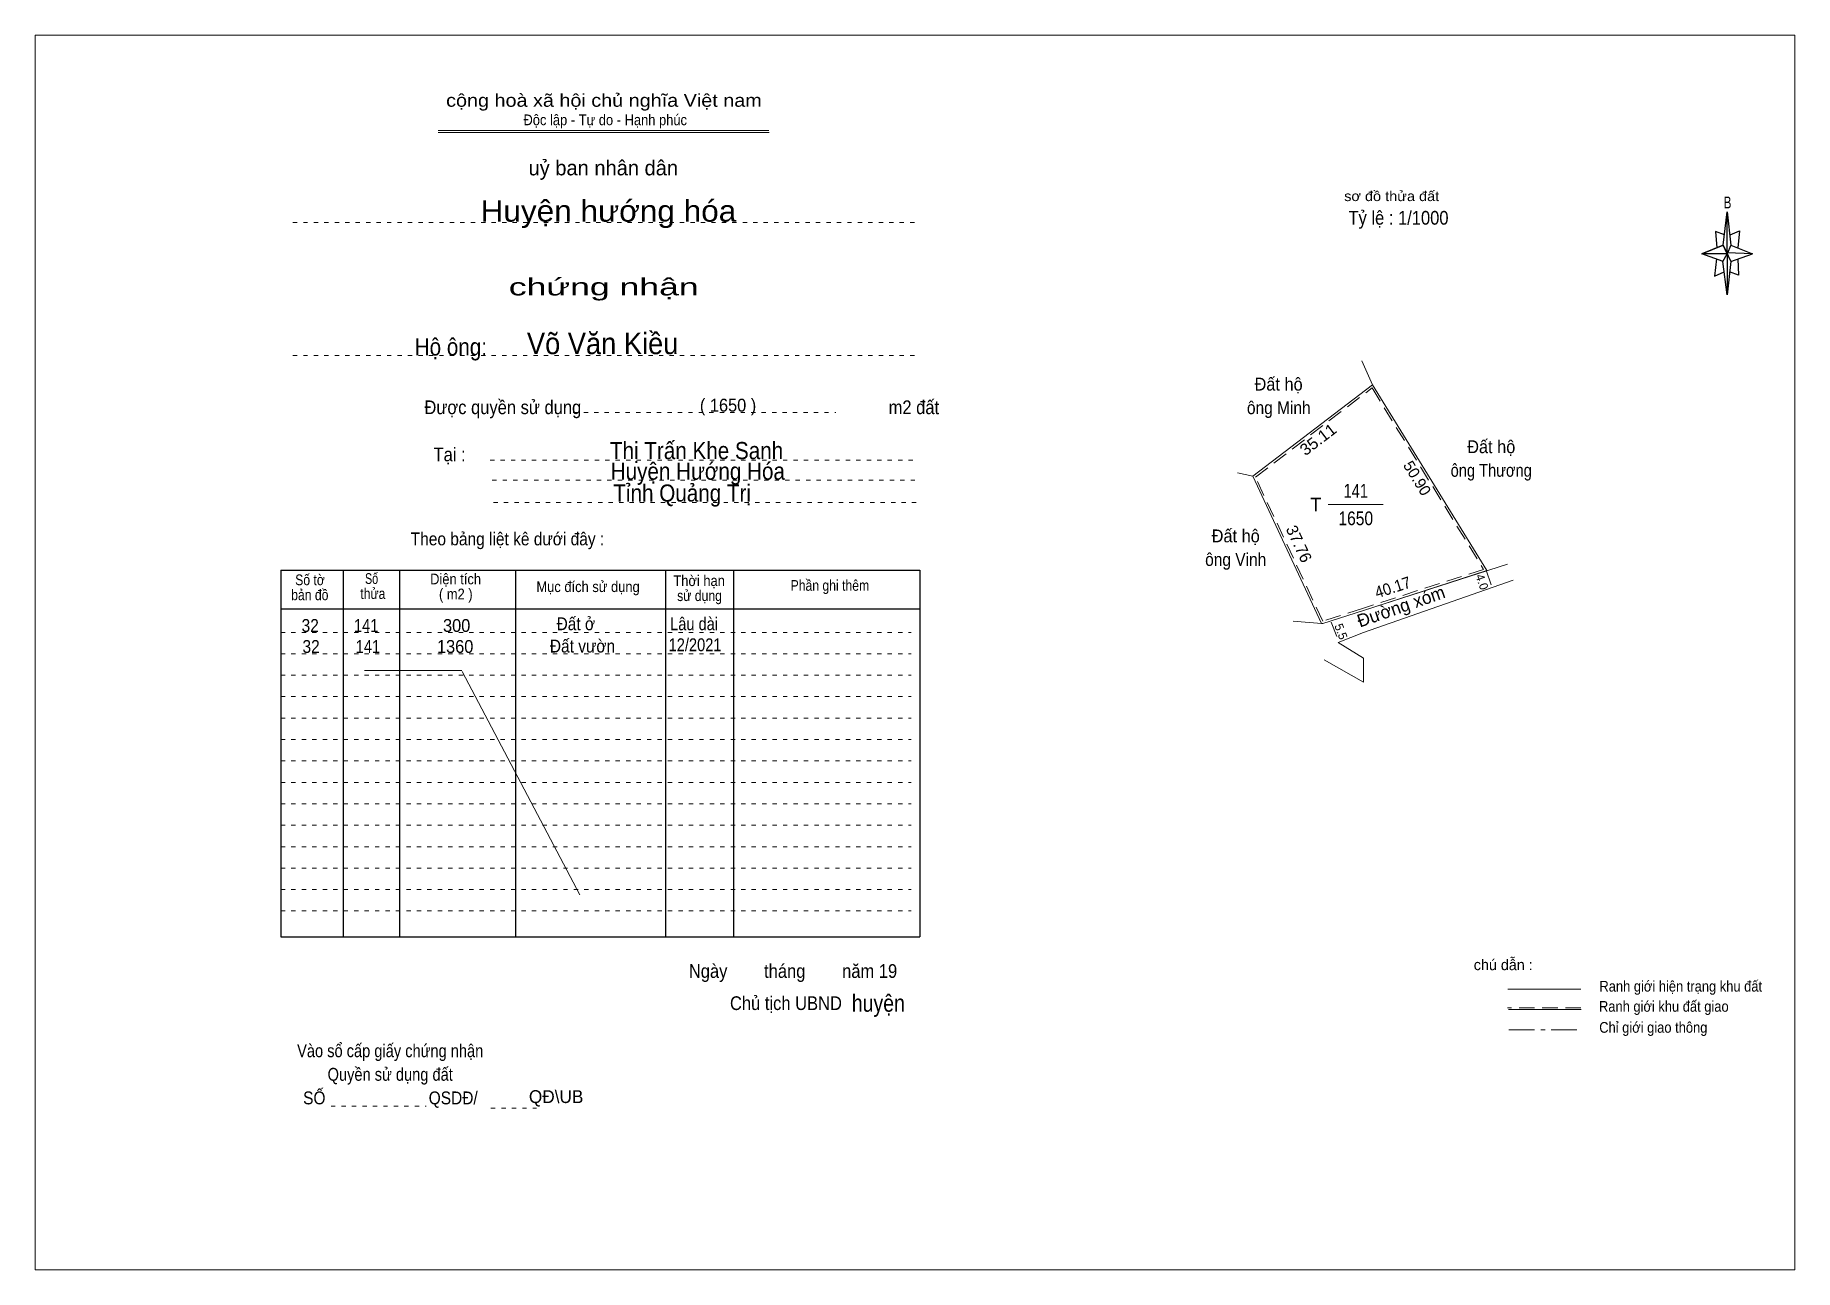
# Model space of a CAD drawing. Header units: centimetres. Extents: x -0.5 to 40.5, y 0 to 28.8.
import ezdxf
from ezdxf.enums import TextEntityAlignment as Align

# ---------------------------------------------------------------- set-up
doc = ezdxf.new("R2010")
doc.units = ezdxf.units.CM
doc.header["$LTSCALE"] = 0.12
for name, pattern in [('DOT_DASHED', [7.7, 5, -1.2, 0.3, -1.2]), ('DOTTED', [1.5, 0.3, -1.2]), ('MEDIUM_DASHED', [4.5, 3, -1.5])]:
    doc.linetypes.add(name, pattern=pattern)
for name, color, linetype, lineweight in [('1', 7, 'DOTTED', 13), ('2', 7, 'MEDIUM_DASHED', 13), ('33', 7, 'Continuous', 13), ('34', 7, 'Continuous', 13), ('50', 7, 'Continuous', 25)]:
    doc.layers.add(name, color=color, linetype=linetype, lineweight=lineweight)
doc.layers.add('51', color=7, linetype='Continuous')

msp = doc.modelspace()

# ---------------------------------------------------------------- linework, layer by layer
at = {"layer": '1', "linetype": 'Continuous'}
for p, q in [((8.91, 26.55), (16.62, 26.55)), ((8.91, 26.5), (16.63, 26.5))]:
    msp.add_line(p, q, dxfattribs=at)
at = {"layer": '1'}
for p, q in [((5.52, 24.4), (20.02, 24.4)), ((5.52, 21.3), (20.02, 21.3)), ((12.06, 19.97), (18.18, 19.97)), ((10.12, 18.86), (20.06, 18.86)), ((10.17, 18.39), (20.11, 18.39)), ((10.2, 17.87), (20.14, 17.87)), ((5.24, 14.84), (19.94, 14.84)), ((5.24, 14.34), (19.94, 14.34)), ((5.24, 13.84), (19.94, 13.84)), ((5.24, 13.34), (19.94, 13.34)), ((5.24, 12.84), (19.94, 12.84)), ((5.24, 12.34), (19.94, 12.34)), ((5.24, 11.84), (19.94, 11.84)), ((5.24, 11.34), (19.94, 11.34)), ((5.24, 10.84), (19.94, 10.84)), ((5.24, 10.34), (19.94, 10.34)), ((5.24, 9.84), (19.94, 9.84)), ((5.24, 9.34), (19.94, 9.34)), ((5.24, 8.84), (19.94, 8.84)), ((5.24, 8.34), (19.94, 8.34)), ((6.41, 3.79), (8.63, 3.79)), ((10.14, 3.74), (11.2, 3.74))]:
    msp.add_line(p, q, dxfattribs=at)
at = {"layer": '1', "linetype": 'Continuous', "lineweight": 25}
for p, q in [((5.24, 16.29), (20.14, 16.29)), ((5.24, 16.29), (5.24, 7.74)), ((6.69, 16.29), (6.69, 7.74)), ((8.01, 16.29), (8.01, 7.74)), ((10.71, 16.29), (10.71, 7.74)), ((14.21, 16.29), (14.21, 7.74)), ((15.8, 16.29), (15.8, 7.74)), ((20.14, 16.29), (20.14, 7.74)), ((5.24, 15.39), (20.14, 15.39)), ((5.24, 7.74), (20.14, 7.74))]:
    msp.add_line(p, q, dxfattribs=at)
at = {"layer": '1', "linetype": 'Continuous'}
msp.add_lwpolyline([(-0.49, -0.03), (40.55, -0.03), (40.55, 28.77), (-0.49, 28.77)], close=True, dxfattribs=at)
at = {"layer": '2', "linetype": 'Continuous'}
msp.add_line((30.49, 14.84), (33.98, 16.06), dxfattribs=at)
at = {"layer": '2'}
for p, q in [((33.35, 16.29), (33.49, 15.9)), ((29.74, 15.08), (29.9, 14.65))]:
    msp.add_line(p, q, dxfattribs=at)
at = {"layer": '33'}
msp.add_line((29.67, 17.82), (30.95, 17.82), dxfattribs=at)
at = {"layer": '34'}
for p, q in [((27.55, 18.56), (27.91, 18.48)), ((27.91, 18.48), (29.51, 15.05)), ((28.85, 15.1), (29.51, 15.05))]:
    msp.add_line(p, q, dxfattribs=at)
for points in [[(30.45, 21.17), (30.7, 20.61), (27.91, 18.48)], [(27.91, 18.48), (30.7, 20.61), (33.37, 16.28)], [(30.49, 15.35), (33.37, 16.28), (30.7, 20.61)], [(33.85, 16.43), (30.49, 15.35), (29.54, 15.05), (29.51, 15.05), (27.91, 18.48)], [(29.51, 15.05), (29.54, 15.05), (30.49, 15.35)], [(29.57, 14.2), (30.49, 13.68), (30.49, 14.24), (29.9, 14.6), (30.49, 14.84)]]:
    msp.add_lwpolyline(points, dxfattribs=at)
at = {"layer": '34', "linetype": 'MEDIUM_DASHED'}
msp.add_lwpolyline([(27.97, 18.46), (30.69, 20.54), (33.29, 16.31), (30.47, 15.4), (29.54, 15.1)], close=True, dxfattribs=at)
at = {"layer": '50'}
for p, q in [((38.88, 23.87), (38.97, 24.65)), ((39.06, 23.87), (39.56, 23.67)), ((38.88, 23.49), (38.38, 23.67)), ((39.06, 23.49), (38.97, 22.71)), ((39.22, 23.55), (39.24, 23.17)), ((39.24, 23.17), (39.03, 23.25))]:
    msp.add_line(p, q, dxfattribs=at)
at = {"layer": '50', "lineweight": 13}
for p, q in [((7.19, 13.95), (9.46, 13.95)), ((9.47, 13.93), (12.21, 8.72)), ((35.56, 6.52), (33.86, 6.52)), ((35.57, 6.04), (33.87, 6.04))]:
    msp.add_line(p, q, dxfattribs=at)
at = {"layer": '50', "linetype": 'MEDIUM_DASHED', "lineweight": 13}
msp.add_line((35.56, 6.08), (33.85, 6.08), dxfattribs=at)
at = {"layer": '50', "linetype": 'DOT_DASHED', "lineweight": 13}
msp.add_line((33.88, 5.57), (35.59, 5.57), dxfattribs=at)
at = {"layer": '50'}
for points in [[(38.97, 24.65), (39.06, 23.87), (38.97, 23.67)], [(38.97, 23.67), (38.38, 23.67), (38.88, 23.87), (39.06, 23.49), (39.56, 23.67), (38.97, 23.69)], [(38.97, 23.67), (38.97, 22.71), (38.87, 23.49)]]:
    msp.add_lwpolyline(points, close=True, dxfattribs=at)
for points in [[(38.97, 23.67), (38.88, 23.87), (38.38, 23.67)], [(38.91, 24.11), (38.7, 24.19), (38.73, 23.81)], [(39.04, 24.11), (39.26, 24.21), (39.22, 23.81)], [(38.72, 23.55), (38.68, 23.15), (38.9, 23.25)], [(38.97, 23.67), (39.06, 23.49), (39.56, 23.67)]]:
    msp.add_lwpolyline(points, dxfattribs=at)

# ---------------------------------------------------------------- texts
at = {"layer": '1'}
for s, height, width, p in [('cộng hoà xã hội chủ nghĩa Việt nam', 0.3, 1.15, (12.775, 27.1)), ('Độc lập - Tự do - Hạnh phúc', 0.25, 0.9, (12.805, 26.67)), ('chứng nhận', 0.4, 1.55, (12.77, 22.7)), ('Được quyền sử dụng                                                                   m2 đất', 0.32, 0.9, (14.59, 19.93)), ('Tại :', 0.32, 0.9, (9.175, 18.83)), ('Theo bảng liệt kê dưới đây :', 0.3, 0.9, (10.525, 16.87)), ('Số tờ', 0.25, 0.85, (5.92, 15.94)), ('Số ', 0.25, 0.75, (7.39, 15.97)), ('Diện tích', 0.25, 0.9, (9.315, 15.96)), ('Mục đích sử dụng', 0.25, 0.9, (12.405, 15.78)), ('Thời hạn', 0.25, 0.9, (14.995, 15.92)), ('Phần ghi thêm', 0.25, 0.85, (18.045, 15.81)), ('bản đồ', 0.25, 0.85, (5.915, 15.59)), ('thửa', 0.25, 0.85, (7.385, 15.62)), ('( m2 )', 0.25, 0.9, (9.32, 15.61)), ('sử dụng', 0.25, 0.85, (15.005, 15.57)), ('Ngày        tháng        năm 19', 0.32, 0.9, (17.185, 6.78)), ('Chủ tịch UBND', 0.32, 0.9, (17.02, 6.03)), ('Vào sổ cấp giấy chứng nhận', 0.3, 0.85, (7.79, 4.93)), ('Quyền sử dụng đất', 0.3, 0.85, (7.79, 4.38)), ('SỐ                        QSDĐ/', 0.3, 0.9, (7.795, 3.83))]:
    msp.add_text(s, height=height, dxfattribs=dict(at, width=width)).set_placement(p, align=Align.CENTER)
msp.add_text('uỷ ban nhân dân', height=0.35, dxfattribs=at).set_placement((12.76, 25.5), align=Align.CENTER)
at = {"layer": '2'}
for s, height, width, p in [('Huyện hướng hóa', 0.5, 1.1, (12.88, 24.42)), ('Võ Văn Kiều', 0.5, 0.95, (12.745, 21.33)), ('Hộ ông:', 0.4, 0.9, (9.205, 21.3)), ('Đất hộ', 0.3, 0.95, (28.51, 20.48)), ('ông Minh', 0.3, 0.9, (28.515, 19.93)), ('Thị Trấn Khe Sanh', 0.4, 0.9, (14.935, 18.88)), ('Đất hộ', 0.3, 0.95, (33.47, 19.02)), ('Huyện Hướng Hóa', 0.4, 0.9, (14.965, 18.4)), ('ông Thương', 0.3, 0.85, (33.47, 18.47)), ('Tỉnh Quảng Trị', 0.4, 0.9, (14.6, 17.89)), ('Đất hộ', 0.3, 0.95, (27.51, 16.94)), ('ông Vinh', 0.3, 0.9, (27.51, 16.39)), ('huyện', 0.4, 0.85, (19.175, 5.99))]:
    msp.add_text(s, height=height, dxfattribs=dict(at, width=width)).set_placement(p, align=Align.CENTER)
for s, height, rotation, p in [('4.0', 0.2, 289.747, (33.1604, 15.9838)), ('Đường xóm', 0.3, 19.268, (31.4155, 15.3035)), ('5.5', 0.2, 290.41, (29.8726, 14.8249))]:
    msp.add_text(s, height=height, rotation=rotation, dxfattribs=at).set_placement(p, align=Align.CENTER)
at = {"layer": '33'}
for s, width, p in [('141', 0.8, (30.31, 17.98)), ('1650', 0.85, (30.31, 17.34))]:
    msp.add_text(s, height=0.32, dxfattribs=dict(at, width=width)).set_placement(p, align=Align.CENTER)
msp.add_text('T', height=0.32, dxfattribs=at).set_placement((29.51, 17.66), align=Align.RIGHT)
at = {"layer": '34'}
for s, width, p in [('( 1650 )', 0.95, (15.67, 19.99)), ('32', 0.9, (5.925, 14.85)), ('141', 0.85, (7.23, 14.85)), ('300', 0.95, (9.34, 14.85)), ('32', 0.9, (5.945, 14.36)), ('141', 0.85, (7.27, 14.36)), ('1360', 0.95, (9.305, 14.36))]:
    msp.add_text(s, height=0.3, dxfattribs=dict(at, width=width)).set_placement(p, align=Align.CENTER)
at = {"layer": '50'}
for s, height, width, p in [('sơ đồ thửa đất ', 0.23, 1.1, (31.195, 24.9)), ('B', 0.2756, 0.75, (38.98, 24.73)), ('Đất ở ', 0.3, 0.9, (12.17, 14.89)), ('Lâu dài ', 0.3, 0.85, (14.925, 14.89)), ('Đất vườn', 0.3, 0.9, (12.275, 14.37)), ('12/2021', 0.3, 0.85, (14.9, 14.4)), ('Ranh giới hiện trạng khu đất', 0.25, 0.9, (37.89, 6.46)), ('Ranh giới khu đất giao', 0.25, 0.9, (37.495, 5.99)), ('Chỉ giới giao thông', 0.25, 0.9, (37.25, 5.5))]:
    msp.add_text(s, height=height, dxfattribs=dict(at, width=width)).set_placement(p, align=Align.CENTER)
for s, height, p in [('chú dẫn :', 0.25, (33.75, 6.96)), ('QĐ\\UB', 0.3, (11.66, 3.86))]:
    msp.add_text(s, height=height, dxfattribs=at).set_placement(p, align=Align.CENTER)
at = {"layer": '51', "width": 0.9}
msp.add_text('Tỷ lệ : 1/1000', height=0.32, dxfattribs=at).set_placement((30.14, 24.35))
at = {"layer": '51'}
for s, rotation, width, p in [('35.11', 37.395, 1.05, (29.513, 19.2328)), ('40.17', 17.734, 0.95, (31.2139, 15.7624))]:
    msp.add_text(s, height=0.27, rotation=rotation, dxfattribs=dict(at, width=width)).set_placement(p, align=Align.CENTER)
for s, height, rotation, p in [('50.90', 0.26, 301.676, (31.6317, 18.3683)), ('37.76', 0.27, 295.052, (28.863, 16.8472))]:
    msp.add_text(s, height=height, rotation=rotation, dxfattribs=at).set_placement(p, align=Align.CENTER)

doc.saveas('drawing.dxf')
